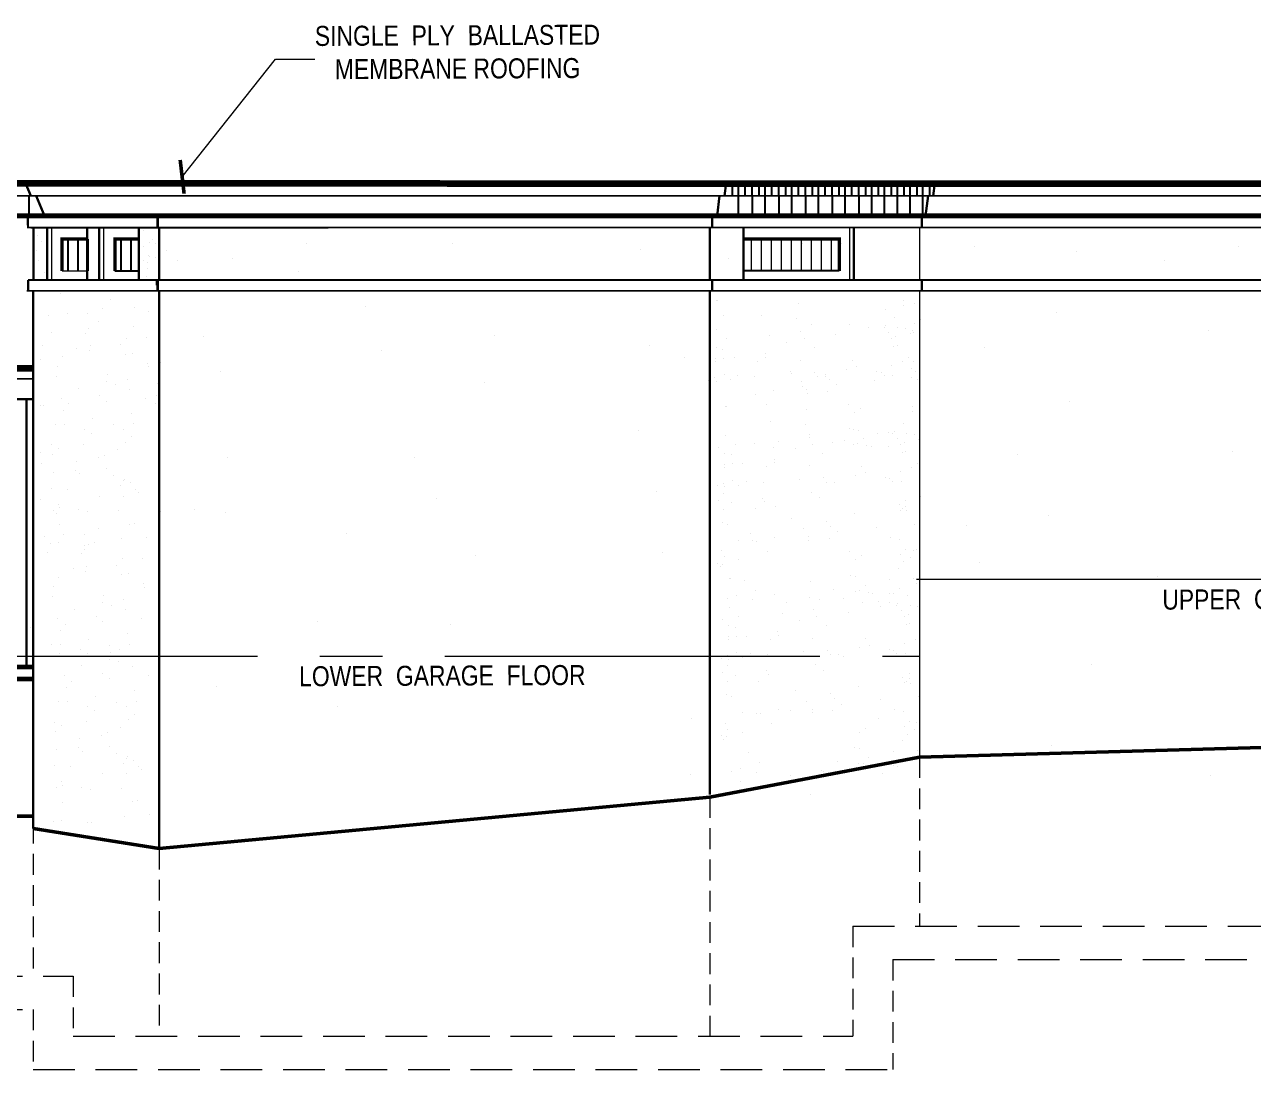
# Model space of a CAD drawing. Header units: inches. Extents: x 913 to 4010, y 85 to 6286.
# Drawn here: x 1423.6 to 1792.2, y 243.5 to 557.1 of the extents above; entities that cross this region are included whole.
import ezdxf

# ---------------------------------------------------------------- set-up
doc = ezdxf.new("R2010")
doc.units = ezdxf.units.IN
doc.header["$MEASUREMENT"] = 0
doc.linetypes.add('CENTER2', pattern=[1.125, 0.75, -0.125, 0.125, -0.125])
doc.linetypes.add('HIDDEN', pattern=[0.375, 0.25, -0.125])
for name, color, linetype, lineweight in [('BALCONY', 7, 'Continuous', 9), ('FINISHED GRADE', 3, 'Continuous', 50), ('FOUNDATION', 7, 'HIDDEN', 20)]:
    doc.layers.add(name, color=color, linetype=linetype, lineweight=lineweight)
for name, color, linetype in [('NORTH_ELEVATION', 7, 'Continuous'), ('SOUTH_ELEVATION', 7, 'Continuous'), ('SOUTH_ELEVATION_TEXT', 7, 'Continuous')]:
    doc.layers.add(name, color=color, linetype=linetype)
doc.styles.add('ARCHENT', font='technical.ttf', dxfattribs={"height": 6})
doc.styles.add('ARCHENTLTD', font='technical.ttf', dxfattribs={"height": 0.1875})
doc.dimstyles.new('ARCHENTLTD', dxfattribs={"dimscale": 0.05, "dimtxt": 0.1875, "dimasz": 3, "dimexe": 9, "dimexo": 1, "dimgap": 2.5, "dimtad": 0, "dimdec": 1, "dimzin": 1, "dimdsep": 46, "dimlunit": 4, "dimtxsty": 'ARCHENTLTD', "dimblk": 'ARCHTICK', "dimcen": 6, "dimclrd": 256, "dimclre": 256, "dimclrt": 256, "dimaunit": 1, "dimadec": 0, "dimazin": 0, "dimtfac": 1, "dimtdec": 1, "dimtofl": 0, "dimtmove": 1, "dimatfit": 3, "dimldrblk": 'ARCHTICK', "dimfxl": 1, "dimfrac": 2, "dimtolj": 1, "dimtzin": 0, "dimlwd": 9, "dimlwe": 9, "dimarcsym": 0})

# ---------------------------------------------------------------- blocks, each defined once
blk = doc.blocks.new('_ArchTick')
at = {"color": 0, "linetype": 'ByBlock', "const_width": 0.15}
blk.add_lwpolyline([(-0.5, -0.5), (0.5, 0.5)], dxfattribs=at)

msp = doc.modelspace()

# ---------------------------------------------------------------- linework, layer by layer
at = {"layer": 'FINISHED GRADE', "color": 3}
for p, q in [((1904.57, 343.23), (1692.03, 337.23)), ((1692.03, 337.23), (1629.16, 325.23)), ((1629.16, 325.23), (1463.97, 309.77, -12.09)), ((1426.14, 319.49), (1401.35, 319.47, 0.11)), ((1463.97, 309.77, -12.09), (1426.13, 315.77))]:
    msp.add_line(p, q, dxfattribs=at)
at = {"layer": 'FOUNDATION', "ltscale": 25}
for p, q in [((1692.03, 337.21), (1692.03, 286.47)), ((1629.16, 325.23), (1629.16, 253.49)), ((1426.13, 317.56, -5.73), (1426.13, 271.49)), ((1463.97, 309.77, -12.09), (1463.97, 253.49)), ((1672.01, 286.47), (1672.01, 253.49)), ((1684.01, 276.47), (1684.01, 243.49)), ((1438.13, 271.49), (1438.13, 253.49)), ((1426.13, 261.49), (1426.13, 243.49))]:
    msp.add_line(p, q, dxfattribs=at)
at = {"layer": 'NORTH_ELEVATION', "color": 93, "linetype": 'Continuous', "lineweight": 30, "ltscale": 0.5}
msp.add_line((1372.12, 509.16), (3589.58, 509.16), dxfattribs=at)
at = {"layer": 'NORTH_ELEVATION', "color": 93, "linetype": 'Continuous', "ltscale": 0.5}
for p, q in [((1635.84, 509.46, -21.31), (1635.84, 505.63, -21.31)), ((1637.62, 509.46, -21.31), (1637.62, 505.63, -21.31)), ((1639.66, 509.46, -21.31), (1639.66, 505.63, -21.31)), ((1641.78, 509.46, -21.31), (1641.78, 505.63, -21.31)), ((1643.84, 509.46, -21.31), (1643.84, 505.63, -21.31)), ((1645.62, 509.46, -21.31), (1645.62, 505.63, -21.31)), ((1647.66, 509.46, -21.31), (1647.66, 505.63, -21.31)), ((1649.78, 509.47, -21.31), (1649.78, 505.63, -21.31)), ((1651.84, 509.47, -21.31), (1651.84, 505.63, -21.31)), ((1653.62, 509.47, -21.31), (1653.62, 505.63, -21.31)), ((1655.66, 509.47, -21.31), (1655.66, 505.63, -21.31)), ((1657.78, 509.47, -21.31), (1657.78, 505.63, -21.31)), ((1659.84, 509.47, -21.31), (1659.84, 505.63, -21.31)), ((1661.62, 509.47, -21.31), (1661.62, 505.63, -21.31)), ((1663.66, 509.47, -21.31), (1663.66, 505.63, -21.31)), ((1665.78, 509.47, -21.31), (1665.78, 505.63, -21.31)), ((1667.84, 509.47, -21.31), (1667.84, 505.63, -21.31)), ((1669.62, 509.47, -21.31), (1669.62, 505.63, -21.31)), ((1671.66, 509.47, -21.31), (1671.66, 505.63, -21.31)), ((1673.78, 509.47, -21.31), (1673.78, 505.63, -21.31)), ((1675.84, 509.47, -21.31), (1675.84, 505.63, -21.31)), ((1677.62, 509.47, -21.31), (1677.62, 505.63, -21.31)), ((1679.68, 509.47, -21.31), (1679.68, 505.63, -21.31)), ((1681.46, 509.47, -21.31), (1681.46, 505.63, -21.31)), ((1683.52, 509.47, -21.31), (1683.52, 505.63, -21.31)), ((1685.31, 509.47, -21.31), (1685.31, 505.63, -21.31)), ((1687.36, 509.47, -21.31), (1687.36, 505.62, -21.31)), ((1689.15, 509.47, -21.31), (1689.15, 505.62, -21.31)), ((1691.21, 509.47, -21.31), (1691.21, 505.6, -21.31)), ((1692.99, 509.47, -21.31), (1692.99, 505.6, -21.31)), ((1695.05, 509.47, -21.31), (1695.05, 505.59, -21.31))]:
    msp.add_line(p, q, dxfattribs=at)
at = {"layer": 'NORTH_ELEVATION', "color": 49, "linetype": 'Continuous', "ltscale": 0.5}
for p, q in [((1424.82, 505.65, -21.31), (1424.82, 499.65, -21.31)), ((1637.62, 505.63, -21.31), (1637.62, 499.63, -21.31)), ((1641.8, 505.63, -21.31), (1641.8, 499.63, -21.31)), ((1645.62, 505.63, -21.31), (1645.62, 499.63, -21.31)), ((1649.8, 505.63, -21.31), (1649.8, 499.63, -21.31)), ((1653.62, 505.63, -21.31), (1653.62, 499.63, -21.31)), ((1657.8, 505.63, -21.31), (1657.8, 499.63, -21.31)), ((1661.62, 505.63, -21.31), (1661.62, 499.63, -21.31)), ((1665.8, 505.63, -21.31), (1665.8, 499.63, -21.31)), ((1669.62, 505.63, -21.31), (1669.62, 499.63, -21.31)), ((1673.8, 505.63, -21.31), (1673.8, 499.63, -21.31)), ((1677.62, 505.63, -21.31), (1677.62, 499.63, -21.31)), ((1681.46, 505.63, -21.31), (1681.46, 499.63, -21.31)), ((1685.31, 505.63, -21.31), (1685.31, 499.63, -21.31)), ((1689.15, 505.62, -21.31), (1689.15, 499.62, -21.31)), ((1692.99, 505.6, -21.31), (1692.99, 499.6, -21.31)), ((1425.44, 496.16, -20.98), (1514.66, 496.16, -20.98))]:
    msp.add_line(p, q, dxfattribs=at)
at = {"layer": 'NORTH_ELEVATION', "color": 7, "linetype": 'Continuous', "lineweight": 30, "ltscale": 0.5}
for p, q in [((1629.82, 499.66), (1629.82, 496.16)), ((1692.78, 499.66), (1692.78, 496.16)), ((1629.16, 496.16), (1629.16, 480.38)), ((1629.82, 480.38), (1629.82, 477.13)), ((1692.78, 480.38), (1692.78, 477.14)), ((1629.16, 477), (1629.16, 326.04))]:
    msp.add_line(p, q, dxfattribs=at)
at = {"layer": 'NORTH_ELEVATION', "color": 47, "linetype": 'Continuous', "ltscale": 0.5}
for p, q in [((1434.8, 483.16, -21.31), (1434.8, 492.67, -21.31)), ((1442.38, 492.67, 22.9), (1434.8, 492.67, 23.14)), ((1442.38, 492.67, -22.17), (1436.52, 492.67, -21.99))]:
    msp.add_line(p, q, dxfattribs=at)
at = {"layer": 'NORTH_ELEVATION', "color": 37, "linetype": 'Continuous', "ltscale": 0.5}
for p, q in [((1508.23, 491.4, -21.31), (1508.23, 491.4, -21.31)), ((1551.95, 491.35, -21.31), (1551.95, 491.35, -21.31)), ((1656.99, 491.4), (1656.99, 491.4)), ((1668.53, 491.44), (1668.53, 491.44)), ((1708.41, 490.4), (1708.41, 490.4)), ((1485.95, 486.98, -21.31), (1485.95, 486.98, -21.31)), ((1608.38, 489.65), (1608.38, 489.65)), ((1634.71, 486.98), (1634.71, 486.98)), ((1505.86, 482.92, -21.31), (1505.86, 482.92, -21.31)), ((1654.62, 482.92), (1654.62, 482.92))]:
    msp.add_line(p, q, dxfattribs=at)
at = {"layer": 'NORTH_ELEVATION', "color": 37, "linetype": 'Continuous', "lineweight": 20, "ltscale": 0.5}
for p, q in [((1787.71, 490.6), (1787.71, 490.6)), ((1466.25, 489.19, -21.31), (1466.25, 489.19, -21.31)), ((1739.09, 488.85), (1739.09, 488.85)), ((1469.56, 486.15, -21.31), (1469.56, 486.15, -21.31)), ((1765.43, 486.18), (1765.43, 486.18)), ((1525.85, 472.33, -21.31), (1525.85, 472.33, -21.31)), ((1633.19, 469.82), (1633.19, 469.82)), ((1681.8, 471.57), (1681.8, 471.57)), ((1733.22, 470.57), (1733.22, 470.57)), ((1659.53, 467.15), (1659.53, 467.15)), ((1778.84, 465.35), (1778.84, 465.35)), ((1477.11, 463.59, -21.31), (1477.11, 463.59, -21.31)), ((1564.46, 463.67, -21.31), (1564.46, 463.67, -21.31)), ((1530.65, 459.22, -21.31), (1530.65, 459.22, -21.31)), ((1611.07, 460.77), (1611.07, 460.77)), ((1621.65, 457.17), (1621.65, 457.17)), ((1711.68, 460.13), (1711.68, 460.13)), ((1482.19, 452.84, -21.31), (1482.19, 452.84, -21.31)), ((1689.56, 451.08), (1689.56, 451.08)), ((1561.52, 449.6, -21.31), (1561.52, 449.6, -21.31)), ((1670.64, 442.95), (1670.64, 442.95)), ((1737.09, 444.07), (1737.09, 444.07)), ((1607.76, 435.19), (1607.76, 435.19)), ((1677.5, 430.49), (1677.5, 430.49)), ((1721.37, 428.02), (1721.37, 428.02)), ((1786.07, 428.92), (1786.07, 428.92)), ((1484.33, 427.16, -21.31), (1484.33, 427.16, -21.31)), ((1540.39, 427.26, -21.31), (1540.39, 427.26, -21.31)), ((1692.17, 421.2), (1692.17, 421.2)), ((1613.25, 416.83), (1613.25, 416.83)), ((1547.24, 414.8, -21.31), (1547.24, 414.8, -21.31)), ((1474.46, 411.6, -21.31), (1474.46, 411.6, -21.31)), ((1483.74, 410.55, -21.31), (1483.74, 410.55, -21.31)), ((1648.89, 412.36), (1648.89, 412.36)), ((1730.61, 409.88), (1730.61, 409.88)), ((1706.16, 406.66), (1706.16, 406.66)), ((1520.01, 404.43, -21.31), (1520.01, 404.43, -21.31)), ((1641.33, 404.42), (1641.33, 404.42)), ((1614.98, 398.75), (1614.98, 398.75)), ((1671.03, 398.85), (1671.03, 398.85)), ((1558.88, 397.62, -21.31), (1558.88, 397.62, -21.31)), ((1710.05, 395.74), (1710.05, 395.74)), ((1763.59, 391.37), (1763.59, 391.37)), ((1677.89, 386.39), (1677.89, 386.39)), ((1511.35, 377.8, -21.31), (1511.35, 377.8, -21.31)), ((1551.41, 376.97, -21.31), (1551.41, 376.97, -21.31)), ((1669.18, 367.41), (1669.18, 367.41)), ((1743.63, 364.98), (1743.63, 364.98)), ((1481.09, 358.56, -21.31), (1481.09, 358.56, -21.31)), ((1520.59, 359.65, -21.31), (1520.59, 359.65, -21.31)), ((1517.36, 352.44, -21.31), (1517.36, 352.44, -21.31)), ((1653.46, 351.36), (1653.46, 351.36)), ((1623.79, 348.73), (1623.79, 348.73)), ((1679.85, 348.83), (1679.85, 348.83)), ((1731.74, 340.57), (1731.74, 340.57)), ((1786.96, 339.75), (1786.96, 339.75)), ((1686.71, 336.38), (1686.71, 336.38)), ((1623.2, 332.13), (1623.2, 332.13)), ((1662.7, 333.22), (1662.7, 333.22)), ((1779.41, 331.82), (1779.41, 331.82)), ((1638.25, 330), (1638.25, 330)), ((1659.47, 326.01), (1659.47, 326.01))]:
    msp.add_line(p, q, dxfattribs=at)
at = {"layer": 'NORTH_ELEVATION', "color": 7, "linetype": 'Continuous', "lineweight": 20, "ltscale": 0.5}
for p, q in [((1434.8, 483.16, -21.31), (1442.38, 483.16, -21.31)), ((1655.63, 473.3), (1655.63, 473.3)), ((1687.32, 472.79), (1687.32, 472.79)), ((1644.76, 469.64), (1644.76, 469.64)), ((1655.1, 468.75), (1655.1, 468.75)), ((1431.68, 464.71), (1431.68, 464.71)), ((1656.46, 465.04), (1656.46, 465.04)), ((1671.09, 466.97), (1671.09, 466.97)), ((1676.65, 466.01), (1676.65, 466.01)), ((1681.44, 466.08), (1681.44, 466.08)), ((1682.7, 464.61), (1682.7, 464.61)), ((1634.09, 462.86), (1634.09, 462.86)), ((1647.09, 463.81), (1647.09, 463.81)), ((1652.15, 461.6), (1652.15, 461.6)), ((1657.44, 462.92), (1657.44, 462.92)), ((1666.81, 464.15), (1666.81, 464.15)), ((1684.87, 463.41), (1684.87, 463.41)), ((1439.27, 459.87), (1439.27, 459.87)), ((1456.01, 458.49), (1456.01, 458.49)), ((1632.99, 459.7), (1632.99, 459.7)), ((1645.79, 458.27), (1645.79, 458.27)), ((1645.92, 457.25), (1645.92, 457.25)), ((1660.42, 460.19), (1660.42, 460.19)), ((1633.21, 456.99), (1633.21, 456.99)), ((1636.42, 457.03), (1636.42, 457.03)), ((1643.56, 456.1), (1643.56, 456.1)), ((1656.26, 456.36), (1656.26, 456.36)), ((1670.17, 453.58), (1670.17, 453.58)), ((1673.18, 454.31), (1673.18, 454.31)), ((1630.61, 451.16), (1630.61, 451.16)), ((1633.4, 452.09), (1633.4, 452.09)), ((1635.25, 450.47), (1635.25, 450.47)), ((1637.44, 451.67), (1637.44, 451.67)), ((1653.38, 452.91), (1653.38, 452.91)), ((1653.51, 452.41), (1653.51, 452.41)), ((1656.7, 449.87), (1656.7, 449.87)), ((1660.52, 452.78), (1660.52, 452.78)), ((1663.73, 452.02), (1663.73, 452.02)), ((1663.85, 451.53), (1663.85, 451.53)), ((1678.69, 450.28), (1678.69, 450.28)), ((1679.23, 452.91), (1679.23, 452.91)), ((1680.51, 452.69), (1680.51, 452.69)), ((1681.4, 451.71), (1681.4, 451.71)), ((1690.77, 452.94), (1690.77, 452.94)), ((1691.3, 450.58), (1691.3, 450.58)), ((1450.86, 449.05), (1450.86, 449.05)), ((1454.99, 447.65), (1454.99, 447.65)), ((1642.71, 446.14), (1642.71, 446.14)), ((1648.14, 447.29), (1648.14, 447.29)), ((1656.95, 448.49), (1656.95, 448.49)), ((1658.28, 447.44), (1658.28, 447.44)), ((1658.49, 446.4), (1658.49, 446.4)), ((1664.5, 447.04), (1664.5, 447.04)), ((1667.05, 448.98), (1667.05, 448.98)), ((1434.62, 444.99), (1434.62, 444.99)), ((1436.86, 443.23), (1436.86, 443.23)), ((1646.03, 443.09), (1646.03, 443.09)), ((1455.51, 440.4), (1455.51, 440.4)), ((1658.27, 441.54), (1658.27, 441.54)), ((1672.42, 440.57), (1672.42, 440.57)), ((1689.97, 441.03), (1689.97, 441.03)), ((1435.53, 437.05), (1435.53, 437.05)), ((1441.58, 435.65), (1441.58, 435.65)), ((1453.12, 435.69), (1453.12, 435.69)), ((1647.4, 437.87), (1647.4, 437.87)), ((1657.75, 436.99), (1657.75, 436.99)), ((1670.91, 435.9), (1670.91, 435.9)), ((1672.36, 435.52), (1672.36, 435.52)), ((1673.74, 435.21), (1673.74, 435.21)), ((1443.75, 434.45), (1443.75, 434.45)), ((1642.56, 431.39), (1642.56, 431.39)), ((1649.74, 432.05), (1649.74, 432.05)), ((1659.04, 433.92), (1659.04, 433.92)), ((1659.11, 433.28), (1659.11, 433.28)), ((1665.94, 431.73), (1665.94, 431.73)), ((1669.45, 432.39), (1669.45, 432.39)), ((1675.31, 432.96), (1675.31, 432.96)), ((1679.3, 434.25), (1679.3, 434.25)), ((1682.71, 434.63), (1682.71, 434.63)), ((1684.09, 434.32), (1684.09, 434.32)), ((1685.35, 432.85), (1685.35, 432.85)), ((1687.52, 431.65), (1687.52, 431.65)), ((1431.68, 430.92), (1431.68, 430.92)), ((1431.96, 428.11), (1431.96, 428.11)), ((1433.7, 429.84), (1433.7, 429.84)), ((1447.63, 427.78), (1447.63, 427.78)), ((1635.64, 427.94), (1635.64, 427.94)), ((1636.73, 431.1), (1636.73, 431.1)), ((1648.17, 430.25), (1648.17, 430.25)), ((1654.8, 429.84), (1654.8, 429.84)), ((1660.08, 431.16), (1660.08, 431.16)), ((1663.07, 428.43), (1663.07, 428.43)), ((1673.55, 431.24), (1673.55, 431.24)), ((1676.29, 430.84), (1676.29, 430.84)), ((1682.62, 430.56), (1682.62, 430.56)), ((1439.27, 426.09), (1439.27, 426.09)), ((1635.86, 425.23), (1635.86, 425.23)), ((1639.07, 425.27), (1639.07, 425.27)), ((1646.21, 424.34), (1646.21, 424.34)), ((1648.44, 426.5), (1648.44, 426.5)), ((1648.56, 425.49), (1648.56, 425.49)), ((1658.91, 424.6), (1658.91, 424.6)), ((1432.32, 422.72), (1432.32, 422.72)), ((1438.88, 423.33), (1438.88, 423.33)), ((1439.94, 422.23), (1439.94, 422.23)), ((1448.05, 423.73), (1448.05, 423.73)), ((1450.18, 421.62), (1450.18, 421.62)), ((1453.44, 420.64), (1453.44, 420.64)), ((1636.04, 420.33), (1636.04, 420.33)), ((1656.15, 420.65), (1656.15, 420.65)), ((1663.17, 421.01), (1663.17, 421.01)), ((1672.81, 421.82), (1672.81, 421.82)), ((1675.83, 422.55), (1675.83, 422.55)), ((1681.88, 421.15), (1681.88, 421.15)), ((1683.16, 420.93), (1683.16, 420.93)), ((1452.32, 418.61), (1452.32, 418.61)), ((1456.76, 417.6), (1456.76, 417.6)), ((1457.77, 416.78), (1457.77, 416.78)), ((1633.26, 419.39), (1633.26, 419.39)), ((1637.89, 418.71), (1637.89, 418.71)), ((1640.09, 419.91), (1640.09, 419.91)), ((1659.6, 416.73), (1659.6, 416.73)), ((1666.5, 419.76), (1666.5, 419.76)), ((1684.05, 419.95), (1684.05, 419.95)), ((1635.6, 413.57), (1635.6, 413.57)), ((1644.96, 414.8), (1644.96, 414.8)), ((1645.49, 413.88), (1645.49, 413.88)), ((1662.14, 415.04), (1662.14, 415.04)), ((1432.11, 411.32), (1432.11, 411.32)), ((1433.97, 411.99), (1433.97, 411.99)), ((1634.42, 407.01), (1634.42, 407.01)), ((1653.78, 408.81), (1653.78, 408.81)), ((1657.1, 405.77), (1657.1, 405.77)), ((1664.12, 407.92), (1664.12, 407.92)), ((1679.09, 406.18), (1679.09, 406.18)), ((1690.48, 407.11), (1690.48, 407.11)), ((1637.77, 402.25), (1637.77, 402.25)), ((1642.01, 402.17), (1642.01, 402.17)), ((1643.11, 402.04), (1643.11, 402.04)), ((1648.54, 403.19), (1648.54, 403.19)), ((1658.67, 403.34), (1658.67, 403.34)), ((1658.88, 402.3), (1658.88, 402.3)), ((1664.9, 402.94), (1664.9, 402.94)), ((1667.44, 404.88), (1667.44, 404.88)), ((1683.48, 403.24), (1683.48, 403.24)), ((1430.52, 398.53), (1430.52, 398.53)), ((1431.29, 401.28), (1431.29, 401.28)), ((1442.71, 400.97), (1442.71, 400.97)), ((1646.43, 398.99), (1646.43, 398.99)), ((1686.48, 398.17), (1686.48, 398.17)), ((1637.87, 396.42), (1637.87, 396.42)), ((1672.81, 396.47), (1672.81, 396.47)), ((1438.11, 393.69), (1438.11, 393.69)), ((1454.85, 392.3), (1454.85, 392.3)), ((1671.31, 391.8), (1671.31, 391.8)), ((1672.76, 391.42), (1672.76, 391.42)), ((1639.63, 390.33), (1639.63, 390.33)), ((1642.95, 387.29), (1642.95, 387.29)), ((1659.43, 389.82), (1659.43, 389.82)), ((1666.34, 387.63), (1666.34, 387.63)), ((1673.95, 387.14), (1673.95, 387.14)), ((1675.7, 388.86), (1675.7, 388.86)), ((1683.1, 390.53), (1683.1, 390.53)), ((1686.05, 387.97), (1686.05, 387.97)), ((1690.34, 390.79), (1690.34, 390.79)), ((1691.13, 389.3), (1691.13, 389.3)), ((1634.39, 384.71), (1634.39, 384.71)), ((1637.18, 385.65), (1637.18, 385.65)), ((1641.89, 384.41), (1641.89, 384.41)), ((1648.56, 386.15), (1648.56, 386.15)), ((1652.23, 383.52), (1652.23, 383.52)), ((1658.91, 385.26), (1658.91, 385.26)), ((1662.09, 384.65), (1662.09, 384.65)), ((1669.34, 384.76), (1669.34, 384.76)), ((1674.9, 383.48), (1674.9, 383.48)), ((1676.68, 386.74), (1676.68, 386.74)), ((1679.67, 384.01), (1679.67, 384.01)), ((1683.01, 386.46), (1683.01, 386.46)), ((1683.03, 383.55), (1683.03, 383.55)), ((1684.29, 386.25), (1684.29, 386.25)), ((1449.69, 382.87), (1449.69, 382.87)), ((1453.82, 381.47), (1453.82, 381.47)), ((1650.9, 380.32), (1650.9, 380.32)), ((1660.26, 381.55), (1660.26, 381.55)), ((1670.61, 380.67), (1670.61, 380.67)), ((1680.46, 382.53), (1680.46, 382.53)), ((1685.24, 382.59), (1685.24, 382.59)), ((1686.51, 381.13), (1686.51, 381.13)), ((1688.68, 379.92), (1688.68, 379.92)), ((1433.46, 378.81), (1433.46, 378.81)), ((1435.7, 377.05), (1435.7, 377.05)), ((1636.79, 376.22), (1636.79, 376.22)), ((1637.89, 379.37), (1637.89, 379.37)), ((1655.96, 378.11), (1655.96, 378.11)), ((1661.24, 379.43), (1661.24, 379.43)), ((1664.23, 376.71), (1664.23, 376.71)), ((1454.34, 374.22), (1454.34, 374.22)), ((1637.02, 373.5), (1637.02, 373.5)), ((1640.23, 373.55), (1640.23, 373.55)), ((1647.36, 372.62), (1647.36, 372.62)), ((1649.59, 374.78), (1649.59, 374.78)), ((1649.72, 373.76), (1649.72, 373.76)), ((1660.07, 372.88), (1660.07, 372.88)), ((1434.36, 370.87), (1434.36, 370.87)), ((1440.41, 369.47), (1440.41, 369.47)), ((1451.95, 369.5), (1451.95, 369.5)), ((1657.31, 368.93), (1657.31, 368.93)), ((1664.33, 369.29), (1664.33, 369.29)), ((1673.97, 370.1), (1673.97, 370.1)), ((1676.98, 370.82), (1676.98, 370.82)), ((1683.03, 369.42), (1683.03, 369.42)), ((1684.32, 369.21), (1684.32, 369.21)), ((1442.58, 368.27), (1442.58, 368.27)), ((1451.76, 365.79), (1451.76, 365.79)), ((1634.42, 367.67), (1634.42, 367.67)), ((1637.2, 368.61), (1637.2, 368.61)), ((1639.05, 366.99), (1639.05, 366.99)), ((1641.24, 368.18), (1641.24, 368.18)), ((1660.75, 365), (1660.75, 365)), ((1667.66, 368.04), (1667.66, 368.04)), ((1685.2, 368.22), (1685.2, 368.22)), ((1435.53, 361.73), (1435.53, 361.73)), ((1455.89, 364.39), (1455.89, 364.39)), ((1636.75, 361.84), (1636.75, 361.84)), ((1646.12, 363.08), (1646.12, 363.08)), ((1646.64, 362.15), (1646.64, 362.15)), ((1663.3, 363.32), (1663.3, 363.32)), ((1437.76, 359.97), (1437.76, 359.97)), ((1456.41, 357.14), (1456.41, 357.14)), ((1635.58, 355.28), (1635.58, 355.28)), ((1654.93, 357.09), (1654.93, 357.09)), ((1658.25, 354.05), (1658.25, 354.05)), ((1665.28, 356.2), (1665.28, 356.2)), ((1680.24, 354.45), (1680.24, 354.45)), ((1691.63, 355.39), (1691.63, 355.39)), ((1436.43, 353.79), (1436.43, 353.79)), ((1442.48, 352.39), (1442.48, 352.39)), ((1444.65, 351.19), (1444.65, 351.19)), ((1454.02, 352.43), (1454.02, 352.43)), ((1638.93, 350.53), (1638.93, 350.53)), ((1643.17, 350.45), (1643.17, 350.45)), ((1644.26, 350.31), (1644.26, 350.31)), ((1649.69, 351.47), (1649.69, 351.47)), ((1659.83, 351.62), (1659.83, 351.62)), ((1660.04, 350.58), (1660.04, 350.58)), ((1666.05, 351.21), (1666.05, 351.21)), ((1668.6, 353.16), (1668.6, 353.16)), ((1684.64, 351.52), (1684.64, 351.52)), ((1432.58, 347.66), (1432.58, 347.66)), ((1434.6, 346.58), (1434.6, 346.58)), ((1647.58, 347.27), (1647.58, 347.27)), ((1432.86, 344.85), (1432.86, 344.85)), ((1448.53, 344.52), (1448.53, 344.52)), ((1639.02, 344.69), (1639.02, 344.69)), ((1673.97, 344.74), (1673.97, 344.74)), ((1687.64, 346.44), (1687.64, 346.44)), ((1433.22, 339.46), (1433.22, 339.46)), ((1439.78, 340.07), (1439.78, 340.07)), ((1440.17, 342.82), (1440.17, 342.82)), ((1448.95, 340.47), (1448.95, 340.47)), ((1672.46, 340.07), (1672.46, 340.07)), ((1673.91, 339.7), (1673.91, 339.7)), ((1440.84, 338.97), (1440.84, 338.97)), ((1451.08, 338.36), (1451.08, 338.36)), ((1454.35, 337.38), (1454.35, 337.38)), ((1640.79, 338.61), (1640.79, 338.61)), ((1644.11, 335.57), (1644.11, 335.57)), ((1667.49, 335.9), (1667.49, 335.9)), ((1676.86, 337.13), (1676.86, 337.13)), ((1684.26, 338.81), (1684.26, 338.81)), ((1687.21, 336.25), (1687.21, 336.25)), ((1691.49, 339.06), (1691.49, 339.06)), ((1453.22, 335.35), (1453.22, 335.35)), ((1457.66, 334.34), (1457.66, 334.34)), ((1458.67, 333.52), (1458.67, 333.52)), ((1635.55, 332.99), (1635.55, 332.99)), ((1638.33, 333.92), (1638.33, 333.92)), ((1643.04, 332.68), (1643.04, 332.68)), ((1663.24, 332.92), (1663.24, 332.92)), ((1670.49, 333.04), (1670.49, 333.04)), ((1675.1, 335.41), (1675.1, 335.41)), ((1677.84, 335.01), (1677.84, 335.01)), ((1680.82, 332.29), (1680.82, 332.29)), ((1684.17, 334.74), (1684.17, 334.74)), ((1685.45, 334.53), (1685.45, 334.53)), ((1434.87, 328.73), (1434.87, 328.73)), ((1653.39, 331.8), (1653.39, 331.8)), ((1433.01, 328.06), (1433.01, 328.06)), ((1432.19, 318.02), (1432.19, 318.02)), ((1443.61, 317.71), (1443.61, 317.71))]:
    msp.add_line(p, q, dxfattribs=at)
at = {"layer": 'NORTH_ELEVATION', "color": 7, "linetype": 'Continuous', "ltscale": 0.5}
for p, q in [((1450.68, 483.16, 23.63), (1457.87, 483.16, 23.63)), ((1667.95, 483.16, 44.94), (1639.2, 483.16, 44.94)), ((2206.19, 480.38), (1424.61, 480.38)), ((1463.16, 480.38, -20.31), (1463.16, 478.88, -20.31))]:
    msp.add_line(p, q, dxfattribs=at)
at = {"layer": 'NORTH_ELEVATION', "color": 1, "linetype": 'CENTER2', "lineweight": 5, "ltscale": 150}
for p, q in [((1691.13, 390.64), (2103.84, 390.46)), ((1380.93, 367.49), (1692.03, 367.49))]:
    msp.add_line(p, q, dxfattribs=at)
at = {"layer": 'NORTH_ELEVATION', "linetype": 'HIDDEN', "lineweight": 5, "ltscale": 50}
for p, q in [((1672.01, 286.47), (2158.99, 286.47)), ((1684.01, 276.47), (2170.99, 276.47)), ((1372.93, 271.49), (1438.13, 271.49)), ((1372.93, 261.49), (1426.13, 261.49)), ((1438.13, 253.49), (1672.01, 253.49)), ((1426.13, 243.49), (1684.01, 243.49))]:
    msp.add_line(p, q, dxfattribs=at)
at = {"layer": 'NORTH_ELEVATION', "color": 93, "linetype": 'Continuous', "ltscale": 0.5}
for points, const_width, elevation in [([(1372.01, 509.44), (2113.74, 509.16)], 2, -19.31), ([(1349.71, 453.86), (1426.14, 453.87)], 2, -1.56), ([(1350.95, 450.78), (1426.14, 450.78)], 0.5, -1.56)]:
    msp.add_lwpolyline(points, dxfattribs=dict(at, const_width=const_width, elevation=elevation))
at = {"layer": 'NORTH_ELEVATION', "color": 93, "linetype": 'Continuous', "ltscale": 0.5, "const_width": 0.5}
for points in [[(1408.4, 509.04), (3589.53, 509.04)], [(1373.35, 505.66), (1788.73, 505.66)], [(1403.99, 505.66), (1788.73, 505.66)], [(1404.91, 505.66), (1788.73, 505.66)], [(1407.04, 505.66), (3588.17, 505.67)]]:
    msp.add_lwpolyline(points, dxfattribs=at)
at = {"layer": 'NORTH_ELEVATION', "color": 7, "linetype": 'Continuous', "ltscale": 0.5, "const_width": 0.5}
for points in [[(1836.73, 496.16), (1424.57, 496.16)], [(2450.96, 496.16), (1426.21, 496.16)]]:
    msp.add_lwpolyline(points, dxfattribs=at)
at = {"layer": 'NORTH_ELEVATION', "color": 7, "linetype": 'Continuous', "ltscale": 0.5}
for points, const_width, elevation in [([(1442.38, 492.67), (1434.8, 492.67), (1434.8, 483.16)], 1, 23.69), ([(1457.87, 492.67), (1450.65, 492.67), (1450.65, 483.16)], 1, 68.58), ([(1639.2, 492.67), (1667.95, 492.67), (1667.95, 483.16)], 1, 45), ([(1424.21, 477.13), (1836.73, 477.13)], 0.5, 0.03)]:
    msp.add_lwpolyline(points, dxfattribs=dict(at, const_width=const_width, elevation=elevation))
at = {"layer": 'SOUTH_ELEVATION', "color": 93, "linetype": 'Continuous', "lineweight": 30, "ltscale": 50}
for p, q in [((1425.42, 505.66, -21.31), (1423.81, 509.45, -21.31)), ((1633.55, 505.66, -21.31), (1634.04, 509.46, -21.31)), ((1696.14, 505.67), (1696.63, 509.47))]:
    msp.add_line(p, q, dxfattribs=at)
at = {"layer": 'SOUTH_ELEVATION', "color": 7, "linetype": 'Continuous', "lineweight": 30, "ltscale": 50}
for p, q in [((1429.55, 499.66, -21.31), (1427, 505.66, -21.31)), ((1631.3, 499.65, -21.31), (1632.08, 505.66, -21.31)), ((1693.89, 499.66), (1694.67, 505.67)), ((1424.57, 496.87, -21.31), (1424.57, 499.66, -21.31)), ((1430.33, 496.16, -21.31), (1430.33, 480.38, -21.31)), ((1442.38, 496.16, -21.31), (1442.38, 480.38, -21.31)), ((1445.89, 496.16, -21.31), (1445.89, 480.38, -21.31)), ((1457.87, 496.16, -21.74), (1457.87, 480.38, -21.74)), ((1463.97, 496.16, -21.31), (1463.97, 480.38, -21.31)), ((1639.2, 496.16), (1639.2, 480.38)), ((1672.36, 496.16), (1672.36, 480.38)), ((1463.97, 477.14, -21.31), (1463.97, 309.77, -21.31))]:
    msp.add_line(p, q, dxfattribs=at)
at = {"layer": 'SOUTH_ELEVATION', "color": 7, "linetype": 'Continuous', "lineweight": 20, "ltscale": 50}
for p, q in [((1431.64, 496.16, -21.31), (1431.64, 480.38, -21.31)), ((1447.21, 496.16, -21.31), (1447.21, 480.38, -21.31)), ((1671.04, 496.16), (1671.04, 480.38)), ((1672.36, 496.16), (1672.36, 480.38))]:
    msp.add_line(p, q, dxfattribs=at)
at = {"layer": 'SOUTH_ELEVATION', "color": 37, "linetype": 'Continuous', "lineweight": 20, "ltscale": 0.75}
for p, q in [((1459.2, 495.23, -21.31), (1459.2, 495.23, -21.31)), ((1427.42, 493.83, -21.31), (1427.42, 493.83, -21.31)), ((1428.63, 491.94, -21.31), (1428.63, 491.94, -21.31)), ((1459.23, 490.36, -21.31), (1459.23, 490.36, -21.31)), ((1461.09, 491.52, -21.31), (1461.09, 491.52, -21.31)), ((1461.94, 492.46, -21.31), (1461.94, 492.46, -21.31)), ((1462.79, 491.31, -21.31), (1462.79, 491.31, -21.31)), ((1427.17, 489.13, -21.31), (1427.17, 489.13, -21.31)), ((1460.61, 487.86, -21.31), (1460.61, 487.86, -21.31)), ((1461.03, 487.47, -21.31), (1461.03, 487.47, -21.31)), ((1462.73, 487.26, -21.31), (1462.73, 487.26, -21.31)), ((1427.66, 486.27, -21.31), (1427.66, 486.27, -21.31)), ((1459.17, 486.31, -21.31), (1459.17, 486.31, -21.31)), ((1460.3, 485.52, -21.31), (1460.3, 485.52, -21.31)), ((1460.55, 483.81, -21.31), (1460.55, 483.81, -21.31)), ((1429.51, 482.65, -21.31), (1429.51, 482.65, -21.31)), ((1460.24, 481.47, -21.31), (1460.24, 481.47, -21.31)), ((1428.94, 460.77, -21.31), (1428.94, 460.77, -21.31)), ((1428.43, 456.67, -21.31), (1428.43, 456.67, -21.31)), ((1463.57, 449.42, -21.31), (1463.57, 449.42, -21.31)), ((1428.41, 442.66, -21.31), (1428.41, 442.66, -21.31)), ((1429.1, 442.76, -21.31), (1429.1, 442.76, -21.31)), ((1462.78, 443.42, -21.31), (1462.78, 443.42, -21.31)), ((1463.09, 445.76, -21.31), (1463.09, 445.76, -21.31)), ((1428.39, 428.64, -21.31), (1428.39, 428.64, -21.31)), ((1428.75, 425.32, -21.31), (1428.75, 425.32, -21.31)), ((1428.37, 414.63, -21.31), (1428.37, 414.63, -21.31))]:
    msp.add_line(p, q, dxfattribs=at)
at = {"layer": 'SOUTH_ELEVATION', "color": 7, "linetype": 'Continuous', "lineweight": 20, "ltscale": 0.5}
for p, q in [((1692.03, 496.16), (1692.03, 480.38)), ((1434.39, 476.39), (1434.39, 476.39)), ((1692.03, 477.12), (1692.03, 337.21)), ((1446.99, 471.97), (1446.99, 471.97)), ((1449.41, 474.6), (1449.41, 474.6)), ((1456.67, 472.21), (1456.67, 472.21)), ((1631.28, 474.23), (1631.28, 474.23)), ((1631.56, 474.22), (1631.56, 474.22)), ((1687.33, 474.13), (1687.33, 474.13)), ((1690.67, 473.3), (1690.67, 473.3)), ((1430.67, 469.73), (1430.67, 469.73)), ((1436.35, 470.25), (1436.35, 470.25)), ((1442.58, 470.25), (1442.58, 470.25)), ((1460.61, 470.88), (1460.61, 470.88)), ((1684.58, 469.08), (1684.58, 469.08)), ((1692.42, 468.42), (1692.42, 468.42)), ((1442.81, 465.83), (1442.81, 465.83)), ((1445.69, 467.95), (1445.69, 467.95)), ((1456.12, 466.55), (1456.12, 466.55)), ((1631.27, 465.55), (1631.27, 465.55)), ((1681.78, 466.7), (1681.78, 466.7)), ((1685.44, 466.21), (1685.44, 466.21)), ((1687.78, 465.91), (1687.78, 465.91)), ((1690.04, 465.16), (1690.04, 465.16)), ((1690.38, 464.63), (1690.38, 464.63)), ((1690.53, 467.21), (1690.53, 467.21)), ((1441.78, 464.36), (1441.78, 464.36)), ((1452.29, 460.91), (1452.29, 460.91)), ((1454.12, 462.97), (1454.12, 462.97)), ((1460.01, 463.15), (1460.01, 463.15)), ((1629.18, 461.97), (1629.18, 461.97)), ((1683.7, 462.86), (1683.7, 462.86)), ((1689.21, 464.4), (1689.21, 464.4)), ((1434.98, 457.33), (1434.98, 457.33)), ((1442.9, 459.13), (1442.9, 459.13)), ((1443.35, 460.7), (1443.35, 460.7)), ((1453.79, 458.1), (1453.79, 458.1)), ((1631.01, 460.1), (1631.01, 460.1)), ((1684.3, 460.41), (1684.3, 460.41)), ((1685.3, 460.81), (1685.3, 460.81)), ((1688.79, 457.15), (1688.79, 457.15)), ((1433.31, 454.49), (1433.31, 454.49)), ((1460.37, 455.41), (1460.37, 455.41)), ((1460.83, 454.4), (1460.83, 454.4)), ((1630.84, 456.04), (1630.84, 456.04)), ((1630.99, 456.87), (1630.99, 456.87)), ((1672.09, 456.31), (1672.09, 456.31)), ((1683.64, 454.8), (1683.64, 454.8)), ((1686.89, 455.94), (1686.89, 455.94)), ((1689.75, 454), (1689.75, 454)), ((1690.1, 455.96), (1690.1, 455.96)), ((1433.12, 451.58), (1433.12, 451.58)), ((1448.14, 449.8), (1448.14, 449.8)), ((1448.32, 451.96), (1448.32, 451.96)), ((1454.48, 450.67), (1454.48, 450.67)), ((1628.69, 450.38), (1628.69, 450.38)), ((1631.03, 450.07), (1631.03, 450.07)), ((1642.6, 451.54), (1642.6, 451.54)), ((1661.48, 451.49), (1661.48, 451.49)), ((1664.99, 450.62), (1664.99, 450.62)), ((1684.01, 451.74), (1684.01, 451.74)), ((1439.69, 447.86), (1439.69, 447.86)), ((1446.16, 445.65), (1446.16, 445.65)), ((1448.04, 444.04), (1448.04, 444.04)), ((1459.76, 444.87), (1459.76, 444.87)), ((1633.92, 442.47), (1633.92, 442.47)), ((1634.2, 442.45), (1634.2, 442.45)), ((1435.36, 441.34), (1435.36, 441.34)), ((1674.26, 441.73), (1674.26, 441.73)), ((1689.98, 442.37), (1689.98, 442.37)), ((1432.74, 437.15), (1432.74, 437.15)), ((1443.99, 438.7), (1443.99, 438.7)), ((1450.12, 436.93), (1450.12, 436.93)), ((1456.33, 437.3), (1456.33, 437.3)), ((1687.23, 437.32), (1687.23, 437.32)), ((1453.76, 431.69), (1453.76, 431.69)), ((1455.5, 433.3), (1455.5, 433.3)), ((1633.92, 433.78), (1633.92, 433.78)), ((1684.43, 434.93), (1684.43, 434.93)), ((1688.09, 434.45), (1688.09, 434.45)), ((1690.43, 434.14), (1690.43, 434.14)), ((1691.86, 432.64), (1691.86, 432.64)), ((1441.16, 431.11), (1441.16, 431.11)), ((1451.57, 429.51), (1451.57, 429.51)), ((1631.83, 430.21), (1631.83, 430.21)), ((1633.66, 428.34), (1633.66, 428.34)), ((1672.31, 431.02), (1672.31, 431.02)), ((1686.34, 431.1), (1686.34, 431.1)), ((1686.95, 428.65), (1686.95, 428.65)), ((1687.95, 429.05), (1687.95, 429.05)), ((1445.73, 427.11), (1445.73, 427.11)), ((1633.49, 424.28), (1633.49, 424.28)), ((1633.64, 425.11), (1633.64, 425.11)), ((1674.73, 424.55), (1674.73, 424.55)), ((1689.54, 424.18), (1689.54, 424.18)), ((1691.44, 425.39), (1691.44, 425.39)), ((1686.28, 423.04), (1686.28, 423.04)), ((1431.57, 417.85), (1431.57, 417.85)), ((1436.5, 417.56), (1436.5, 417.56)), ((1453.26, 420.15), (1453.26, 420.15)), ((1455.22, 419.57), (1455.22, 419.57)), ((1631.34, 418.62), (1631.34, 418.62)), ((1633.68, 418.31), (1633.68, 418.31)), ((1645.24, 419.78), (1645.24, 419.78)), ((1664.13, 419.73), (1664.13, 419.73)), ((1686.66, 419.98), (1686.66, 419.98)), ((1692.25, 416.65), (1692.25, 416.65)), ((1433.61, 413.11), (1433.61, 413.11)), ((1445.98, 415.53), (1445.98, 415.53)), ((1453.24, 415.42), (1453.24, 415.42)), ((1631.75, 414.22), (1631.75, 414.22)), ((1633.35, 416.44), (1633.35, 416.44)), ((1685.91, 412.91), (1685.91, 412.91)), ((1687.8, 414.12), (1687.8, 414.12)), ((1692.46, 415.53), (1692.46, 415.53)), ((1433.22, 410.2), (1433.22, 410.2)), ((1439.72, 411.47), (1439.72, 411.47)), ((1442.33, 410.86), (1442.33, 410.86)), ((1451.82, 411.17), (1451.82, 411.17)), ((1633.22, 411.59), (1633.22, 411.59)), ((1642.72, 411.69), (1642.72, 411.69)), ((1672.54, 410.24), (1672.54, 410.24)), ((1686.38, 411.31), (1686.38, 411.31)), ((1686.94, 411.78), (1686.94, 411.78)), ((1687.77, 412.54), (1687.77, 412.54)), ((1688.25, 411.13), (1688.25, 411.13)), ((1691.9, 410.65), (1691.9, 410.65)), ((1434.13, 406.93), (1434.13, 406.93)), ((1445.82, 405.79), (1445.82, 405.79)), ((1454.91, 407.12), (1454.91, 407.12)), ((1456.49, 407.31), (1456.49, 407.31)), ((1633.07, 407.77), (1633.07, 407.77)), ((1665.39, 406.52), (1665.39, 406.52)), ((1692.18, 406.86), (1692.18, 406.86)), ((1429.5, 403.55), (1429.5, 403.55)), ((1435.18, 404.07), (1435.18, 404.07)), ((1441.41, 404.07), (1441.41, 404.07)), ((1452.69, 402.81), (1452.69, 402.81)), ((1460.22, 403.11), (1460.22, 403.11)), ((1686.1, 402.64), (1686.1, 402.64)), ((1433.77, 401.57), (1433.77, 401.57)), ((1440.61, 398.18), (1440.61, 398.18)), ((1441.51, 400.82), (1441.51, 400.82)), ((1441.64, 399.64), (1441.64, 399.64)), ((1444.53, 401.77), (1444.53, 401.77)), ((1632.79, 399.1), (1632.79, 399.1)), ((1687.76, 399.54), (1687.76, 399.54)), ((1690.1, 399.23), (1690.1, 399.23)), ((1691.25, 399.38), (1691.25, 399.38)), ((1691.9, 398.18), (1691.9, 398.18)), ((1692.08, 400.14), (1692.08, 400.14)), ((1442.19, 394.52), (1442.19, 394.52)), ((1451.12, 394.72), (1451.12, 394.72)), ((1452.95, 396.78), (1452.95, 396.78)), ((1458.85, 396.96), (1458.85, 396.96)), ((1631.5, 395.3), (1631.5, 395.3)), ((1633.05, 395.09), (1633.05, 395.09)), ((1633.4, 397.37), (1633.4, 397.37)), ((1674.66, 397.63), (1674.66, 397.63)), ((1687.33, 395.79), (1687.33, 395.79)), ((1689.45, 397.27), (1689.45, 397.27)), ((1433.81, 391.15), (1433.81, 391.15)), ((1441.73, 392.95), (1441.73, 392.95)), ((1452.63, 391.92), (1452.63, 391.92)), ((1632.22, 394.33), (1632.22, 394.33)), ((1685.81, 393.97), (1685.81, 393.97)), ((1432.14, 388.31), (1432.14, 388.31)), ((1459.2, 389.23), (1459.2, 389.23)), ((1459.66, 388.22), (1459.66, 388.22)), ((1635.08, 390.74), (1635.08, 390.74)), ((1635.36, 390.73), (1635.36, 390.73)), ((1691.13, 390.64), (1691.13, 390.64)), ((1431.95, 385.4), (1431.95, 385.4)), ((1446.97, 383.62), (1446.97, 383.62)), ((1447.15, 385.78), (1447.15, 385.78)), ((1453.31, 384.49), (1453.31, 384.49)), ((1672.71, 386.92), (1672.71, 386.92)), ((1688.39, 385.6), (1688.39, 385.6)), ((1438.52, 381.67), (1438.52, 381.67)), ((1635.08, 382.06), (1635.08, 382.06)), ((1685.59, 383.21), (1685.59, 383.21)), ((1689.25, 382.73), (1689.25, 382.73)), ((1691.59, 382.42), (1691.59, 382.42)), ((1444.99, 379.47), (1444.99, 379.47)), ((1446.88, 377.85), (1446.88, 377.85)), ((1458.59, 378.69), (1458.59, 378.69)), ((1632.99, 378.48), (1632.99, 378.48)), ((1634.82, 376.62), (1634.82, 376.62)), ((1687.5, 379.37), (1687.5, 379.37)), ((1688.1, 376.92), (1688.1, 376.92)), ((1689.1, 377.32), (1689.1, 377.32)), ((1434.2, 375.16), (1434.2, 375.16)), ((1442.83, 372.51), (1442.83, 372.51)), ((1634.64, 372.56), (1634.64, 372.56)), ((1634.79, 373.39), (1634.79, 373.39)), ((1675.89, 372.82), (1675.89, 372.82)), ((1690.7, 372.46), (1690.7, 372.46)), ((1431.57, 370.96), (1431.57, 370.96)), ((1448.95, 370.75), (1448.95, 370.75)), ((1449.22, 368.7), (1449.22, 368.7)), ((1455.16, 371.12), (1455.16, 371.12)), ((1687.44, 371.31), (1687.44, 371.31)), ((1434.02, 368.32), (1434.02, 368.32)), ((1449.04, 366.54), (1449.04, 366.54)), ((1455.38, 367.41), (1455.38, 367.41)), ((1632.5, 366.9), (1632.5, 366.9)), ((1634.84, 366.59), (1634.84, 366.59)), ((1646.4, 368.06), (1646.4, 368.06)), ((1665.28, 368), (1665.28, 368)), ((1687.82, 368.25), (1687.82, 368.25)), ((1440.59, 364.6), (1440.59, 364.6)), ((1447.06, 362.39), (1447.06, 362.39)), ((1460.66, 361.61), (1460.66, 361.61)), ((1632.91, 362.5), (1632.91, 362.5)), ((1634.51, 364.72), (1634.51, 364.72)), ((1688.96, 362.4), (1688.96, 362.4)), ((1436.27, 358.08), (1436.27, 358.08)), ((1448.94, 360.78), (1448.94, 360.78)), ((1634.38, 359.87), (1634.38, 359.87)), ((1643.88, 359.96), (1643.88, 359.96)), ((1673.7, 358.52), (1673.7, 358.52)), ((1687.06, 361.19), (1687.06, 361.19)), ((1687.53, 359.58), (1687.53, 359.58)), ((1688.1, 360.06), (1688.1, 360.06)), ((1688.93, 360.82), (1688.93, 360.82)), ((1689.4, 359.4), (1689.4, 359.4)), ((1444.89, 355.44), (1444.89, 355.44)), ((1457.23, 354.04), (1457.23, 354.04)), ((1634.23, 356.05), (1634.23, 356.05)), ((1666.54, 354.8), (1666.54, 354.8)), ((1433.64, 353.89), (1433.64, 353.89)), ((1451.02, 353.67), (1451.02, 353.67)), ((1687.25, 350.91), (1687.25, 350.91)), ((1442.06, 347.85), (1442.06, 347.85)), ((1454.66, 348.43), (1454.66, 348.43)), ((1456.4, 350.04), (1456.4, 350.04)), ((1633.94, 347.38), (1633.94, 347.38)), ((1688.91, 347.82), (1688.91, 347.82)), ((1691.25, 347.51), (1691.25, 347.51)), ((1446.63, 343.85), (1446.63, 343.85)), ((1452.47, 346.25), (1452.47, 346.25)), ((1632.65, 343.57), (1632.65, 343.57)), ((1634.2, 343.36), (1634.2, 343.36)), ((1634.56, 345.64), (1634.56, 345.64)), ((1675.81, 345.91), (1675.81, 345.91)), ((1688.49, 344.07), (1688.49, 344.07)), ((1690.61, 345.54), (1690.61, 345.54)), ((1633.37, 342.6), (1633.37, 342.6)), ((1686.97, 342.24), (1686.97, 342.24)), ((1454.16, 336.89), (1454.16, 336.89)), ((1456.12, 336.3), (1456.12, 336.3)), ((1432.47, 334.59), (1432.47, 334.59)), ((1437.4, 334.3), (1437.4, 334.3)), ((1446.88, 332.27), (1446.88, 332.27)), ((1454.14, 332.16), (1454.14, 332.16)), ((1673.86, 335.19), (1673.86, 335.19)), ((1434.51, 329.85), (1434.51, 329.85)), ((1440.62, 328.21), (1440.62, 328.21)), ((1443.23, 327.6), (1443.23, 327.6)), ((1452.72, 327.91), (1452.72, 327.91)), ((1435.04, 323.67), (1435.04, 323.67)), ((1455.81, 323.86), (1455.81, 323.86)), ((1457.39, 324.05), (1457.39, 324.05)), ((1434.67, 318.31), (1434.67, 318.31)), ((1442.41, 317.56), (1442.41, 317.56)), ((1453.6, 319.54), (1453.6, 319.54)), ((1461.12, 319.85), (1461.12, 319.85))]:
    msp.add_line(p, q, dxfattribs=at)
at = {"layer": 'SOUTH_ELEVATION', "color": 5, "linetype": 'Continuous', "ltscale": 0.5}
for p, q in [((1436.57, 492.67, 24.07), (1436.57, 483.16, 24.12)), ((1439.57, 492.67, 24.07), (1439.57, 483.16, 24.12)), ((1442.57, 492.67, 24.07), (1442.57, 483.16, 24.12)), ((1452.43, 492.67, 69.01), (1452.43, 483.16, 69.07)), ((1455.43, 492.67, 69.01), (1455.43, 483.16, 69.07))]:
    msp.add_line(p, q, dxfattribs=at)
at = {"layer": 'SOUTH_ELEVATION', "color": 5, "linetype": 'Continuous', "lineweight": 9, "ltscale": 0.5}
for p, q in [((1641.5, 492.67, 90.32), (1641.5, 483.16, 90.38)), ((1644.5, 492.67, 90.32), (1644.5, 483.16, 90.38)), ((1647.5, 492.67, 90.32), (1647.5, 483.16, 90.38)), ((1650.5, 492.67, 90.32), (1650.5, 483.16, 90.38)), ((1653.5, 492.67, 90.32), (1653.5, 483.16, 90.38)), ((1656.5, 492.67, 90.32), (1656.5, 483.16, 90.38)), ((1659.5, 492.67, 90.32), (1659.5, 483.16, 90.38)), ((1662.5, 492.67, 90.32), (1662.5, 483.16, 90.38)), ((1665.5, 492.67, 90.32), (1665.5, 483.16, 90.38))]:
    msp.add_line(p, q, dxfattribs=at)
at = {"layer": 'SOUTH_ELEVATION', "color": 37, "linetype": 'Continuous', "ltscale": 0.75}
for p, q in [((1464.21, 456.25, -21.31), (1464.21, 456.25, -21.31)), ((1464.37, 455.53, -21.31), (1464.37, 455.53, -21.31)), ((1464.41, 410.93, -21.31), (1464.41, 410.93, -21.31))]:
    msp.add_line(p, q, dxfattribs=at)
at = {"layer": 'SOUTH_ELEVATION', "color": 7, "linetype": 'Continuous', "lineweight": 30, "ltscale": 100}
msp.add_line((1426.14, 444.66, -1.56), (1354.96, 444.66, -1.56), dxfattribs=at)
at = {"layer": 'SOUTH_ELEVATION', "color": 5, "lineweight": 30, "ltscale": 100}
msp.add_line((1424.11, 364.17, -3.13), (1424.11, 444.66, -1.56), dxfattribs=at)
at = {"layer": 'SOUTH_ELEVATION', "color": 6, "linetype": 'Continuous', "lineweight": 60, "ltscale": 50}
msp.add_line((1425.44, 376.16, -21.31), (1425.44, 376.16, -21.31), dxfattribs=at)
msp.add_line((1425.44, 376.16, -21.31), (1425.44, 376.16, -21.31), dxfattribs=at)
msp.add_line((1425.44, 376.16, -21.31), (1425.44, 376.16, -21.31), dxfattribs=at)
at = {"layer": 'SOUTH_ELEVATION', "color": 27, "lineweight": 60, "ltscale": 100}
msp.add_line((1426.17, 364.17, -3.13), (1377.96, 364.17, -3.13), dxfattribs=at)
at = {"layer": 'SOUTH_ELEVATION', "color": 27, "lineweight": 60}
msp.add_line((1380.96, 360.67), (1426.15, 360.67), dxfattribs=at)
at = {"layer": 'SOUTH_ELEVATION', "color": 7, "linetype": 'Continuous', "ltscale": 0.5, "const_width": 1.5}
for points in [[(1836.73, 499.66), (1377.5, 499.66)], [(3584.21, 499.66), (1424.57, 499.66)]]:
    msp.add_lwpolyline(points, dxfattribs=at)
at = {"layer": 'SOUTH_ELEVATION', "color": 7, "linetype": 'Continuous', "ltscale": 0.75, "const_width": 0.625, "elevation": -21.31}
msp.add_lwpolyline([(1424.57, 499.66), (1424.57, 495.9)], dxfattribs=at)
at = {"layer": 'SOUTH_ELEVATION', "color": 7, "linetype": 'Continuous', "ltscale": 0.5, "const_width": 0.75}
for points, elevation in [([(1463.49, 499.66), (1463.49, 496.16)], -20.31), ([(1426.21, 496.16), (1426.21, 480.38)], -23.02), ([(1424.61, 480.37), (1424.61, 477.13)], -20.31), ([(1463.49, 480.38), (1463.49, 477.17)], -20.31), ([(1426.14, 477.13), (1426.14, 315.77)], -23.02)]:
    msp.add_lwpolyline(points, dxfattribs=dict(at, elevation=elevation))

# ---------------------------------------------------------------- texts
at = {"layer": 'SOUTH_ELEVATION_TEXT', "color": 7, "linetype": 'Continuous', "ltscale": 0.5, "insert": (1553.44, 548.81), "char_height": 6, "attachment_point": 5, "rotation": 0.2661, "style": 'ARCHENT'}
msp.add_mtext('SINGLE  PLY  BALLASTED  \\PMEMBRANE ROOFING  ', dxfattribs=at)
at = {"layer": 'SOUTH_ELEVATION_TEXT', "color": 7, "linetype": 'Continuous', "ltscale": 0.5, "char_height": 6, "width": 93.75, "attachment_point": 5, "rotation": 0.2661, "style": 'ARCHENT'}
for s, insert in [('UPPER  GARAGE  FLOOR', (1807.09, 384.63)), ('LOWER  GARAGE  FLOOR', (1548.89, 361.63))]:
    msp.add_mtext(s, dxfattribs=dict(at, insert=insert))

# ---------------------------------------------------------------- leaders
at = {"layer": 'BALCONY', "color": 7, "linetype": 'Continuous', "lineweight": 9, "ltscale": 150}
msp.add_leader([(1470.83, 511.38), (1498.8, 546.72), (1510.66, 546.72)], dimstyle='ARCHENTLTD', override={"dimasz": 144, "dimgap": 1, "dimtad": 0}, dxfattribs=at)

doc.saveas('drawing.dxf')
